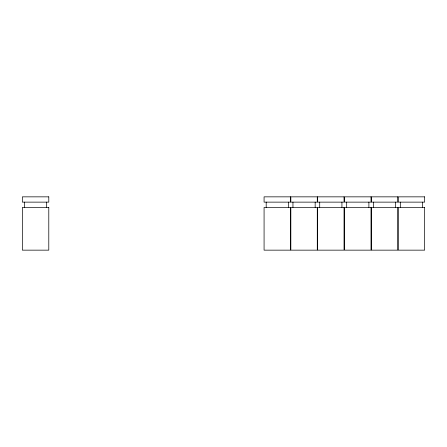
<?xml version="1.0" encoding="UTF-8"?>
<svg xmlns="http://www.w3.org/2000/svg" width="447" height="447" viewBox="0 0 447 447"><rect width="100%" height="100%" fill="white"/><g stroke="black" fill="none" stroke-linecap="round" stroke-linejoin="round"><path stroke-width="0.67" d="M422.532 202.133L422.532 207.425M400.322 202.133L400.322 207.425M395.668 202.133L395.668 207.425M373.457 202.133L373.457 207.425M368.892 202.133L368.892 207.425M346.682 202.133L346.682 207.425M341.927 202.133L341.927 207.425M319.717 202.133L319.717 207.425M315.163 202.133L315.163 207.425M292.953 202.133L292.953 207.425M288.404 202.133L288.404 207.425M266.194 202.133L266.194 207.425M46.678 202.133L46.678 207.425M24.468 202.133L24.468 207.425M48.79 196.848L22.35 196.848L22.35 202.133L48.79 202.133L48.79 196.848M290.522 196.848L264.076 196.848L264.076 202.133L290.522 202.133L290.522 196.848M317.281 196.848L290.841 196.848L290.841 202.133L317.281 202.133L317.281 196.848M344.039 196.848L317.599 196.848L317.599 202.133L344.039 202.133L344.039 196.848M371.01 196.848L344.564 196.848L344.564 202.133L371.01 202.133L371.01 196.848M397.785 196.848L371.345 196.848L371.345 202.133L397.785 202.133L397.785 196.848M424.65 196.848L398.21 196.848L398.21 202.133L424.65 202.133L424.65 196.848M48.79 207.425L22.35 207.425L22.35 250.152L48.79 250.152L48.79 207.425M290.522 207.425L264.076 207.425L264.076 250.152L290.522 250.152L290.522 207.425M317.281 207.425L290.841 207.425L290.841 250.152L317.281 250.152L317.281 207.425M344.039 207.425L317.599 207.425L317.599 250.152L344.039 250.152L344.039 207.425M371.01 207.425L344.564 207.425L344.564 250.152L371.01 250.152L371.01 207.425M397.785 207.425L371.345 207.425L371.345 250.152L397.785 250.152L397.785 207.425M424.65 207.425L398.21 207.425L398.21 250.152L424.65 250.152L424.65 207.425"/></g></svg>
